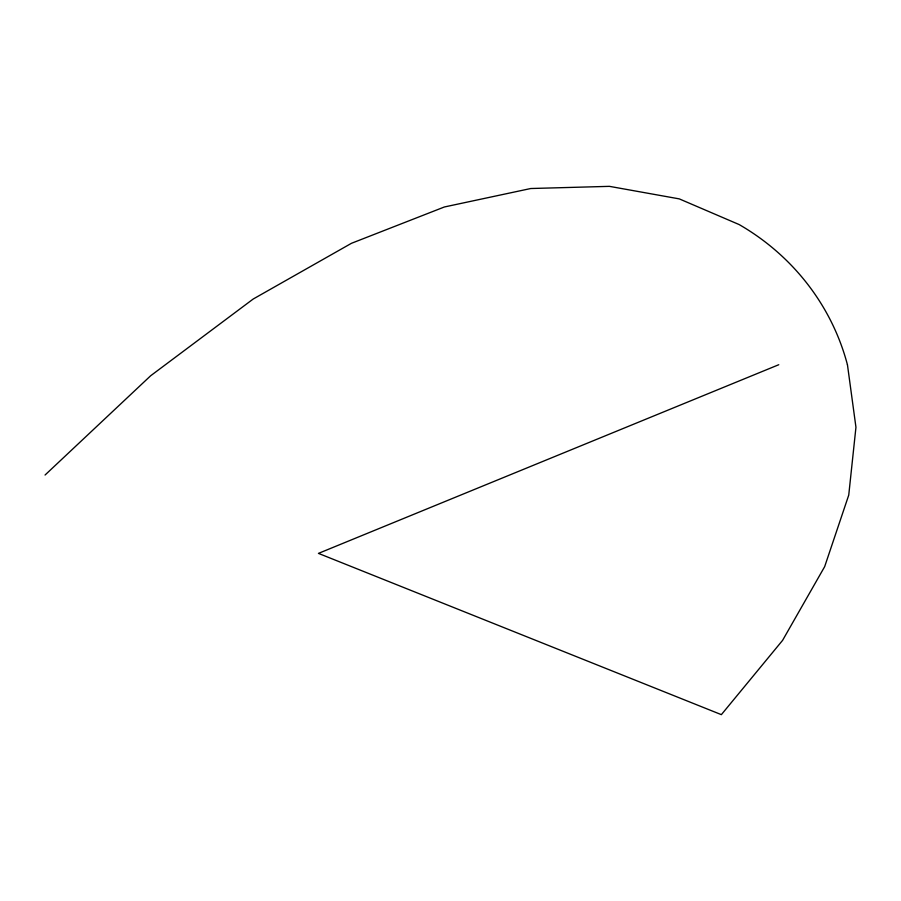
<?xml version="1.0" encoding="UTF-8"?>
<svg xmlns="http://www.w3.org/2000/svg" width="901" height="901" viewBox="0 0 901 901"><rect width="100%" height="100%" fill="white"/><g stroke="black" fill="none" stroke-linecap="round" stroke-linejoin="round"><path stroke-width="1.35" d="M45.05 475.03L150.67 375.751L253.192 299.031L351.48 243.293L444.373 206.982L530.745 188.523L609.425 186.349L679.275 198.884L739.147 224.563A234.632 226.534 6.2 0 1 847.424 364.736M778.768 364.725L318.447 553.383L721.363 714.651L782.586 640.363L824.663 566.65L848.742 495.1L855.95 427.265L847.447 364.725"/></g></svg>
